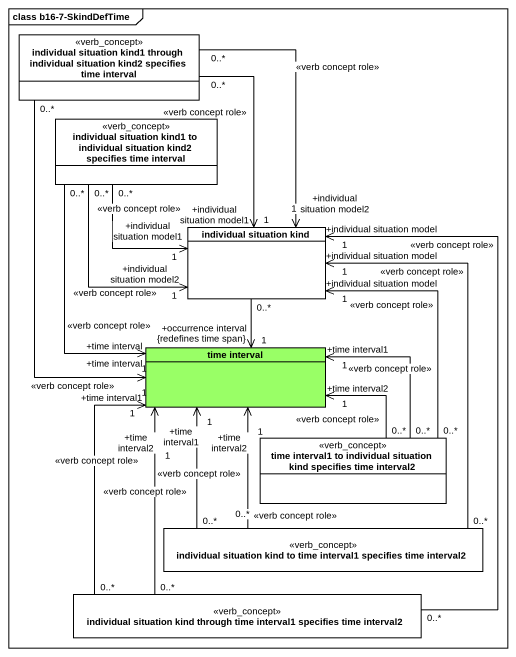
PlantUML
@startuml
mainframe class b16-7-SkindDefTime
hide circle
hide empty members
class "individual situation kind1 through individual situation kind2 specifies time interval" as individual_situation_kind1 <<verb_concept>>
class "individual situation kind1 to individual situation kind2 specifies time interval" as individual_situation_kind1_2 <<verb_concept>>
class "individual situation kind" as individual_situation_kind
class "time interval" as time_interval #99FF66
class "time interval1 to individual situation kind specifies time interval2" as time_interval1_to <<verb_concept>>
class "individual situation kind to time interval1 specifies time interval2" as individual_situation_kind_2 <<verb_concept>>
class "individual situation kind through time interval1 specifies time interval2" as individual_situation_kind_3 <<verb_concept>>
individual_situation_kind1 "0..*" --> "1\n+individual situation model2" individual_situation_kind : <<verb concept role>>
individual_situation_kind1 "0..*" --> "1\n+individual situation model1" individual_situation_kind : <<verb concept role>>
individual_situation_kind1 "0..*" --> "1\n+time interval" time_interval : <<verb concept role>>
individual_situation_kind1_2 "0..*" --> "1\n+individual situation model1" individual_situation_kind : <<verb concept role>>
individual_situation_kind1_2 "0..*" --> "1\n+individual situation model2" individual_situation_kind : <<verb concept role>>
individual_situation_kind1_2 "0..*" --> "1\n+time interval" time_interval : <<verb concept role>>
individual_situation_kind "0..*" --> "+occurrence interval\n1\n{redefines time span}" time_interval
time_interval1_to "0..*" -up-> "1\n+individual situation model" individual_situation_kind : <<verb concept role>>
time_interval1_to "0..*" -up-> "1\n+time interval2" time_interval : <<verb concept role>>
time_interval1_to "0..*" -up-> "1\n+time interval1" time_interval : <<verb concept role>>
individual_situation_kind_2 "0..*" -up-> "1\n+individual situation model" individual_situation_kind : <<verb concept role>>
individual_situation_kind_2 "0..*" -up-> "1\n+time interval2" time_interval : <<verb concept role>>
individual_situation_kind_2 "0..*" -up-> "1\n+time interval1" time_interval : <<verb concept role>>
individual_situation_kind_3 "0..*" -up-> "1\n+individual situation model" individual_situation_kind : <<verb concept role>>
individual_situation_kind_3 "0..*" -up-> "1\n+time interval2" time_interval : <<verb concept role>>
individual_situation_kind_3 "0..*" -up-> "1\n+time interval1" time_interval : <<verb concept role>>
@enduml
